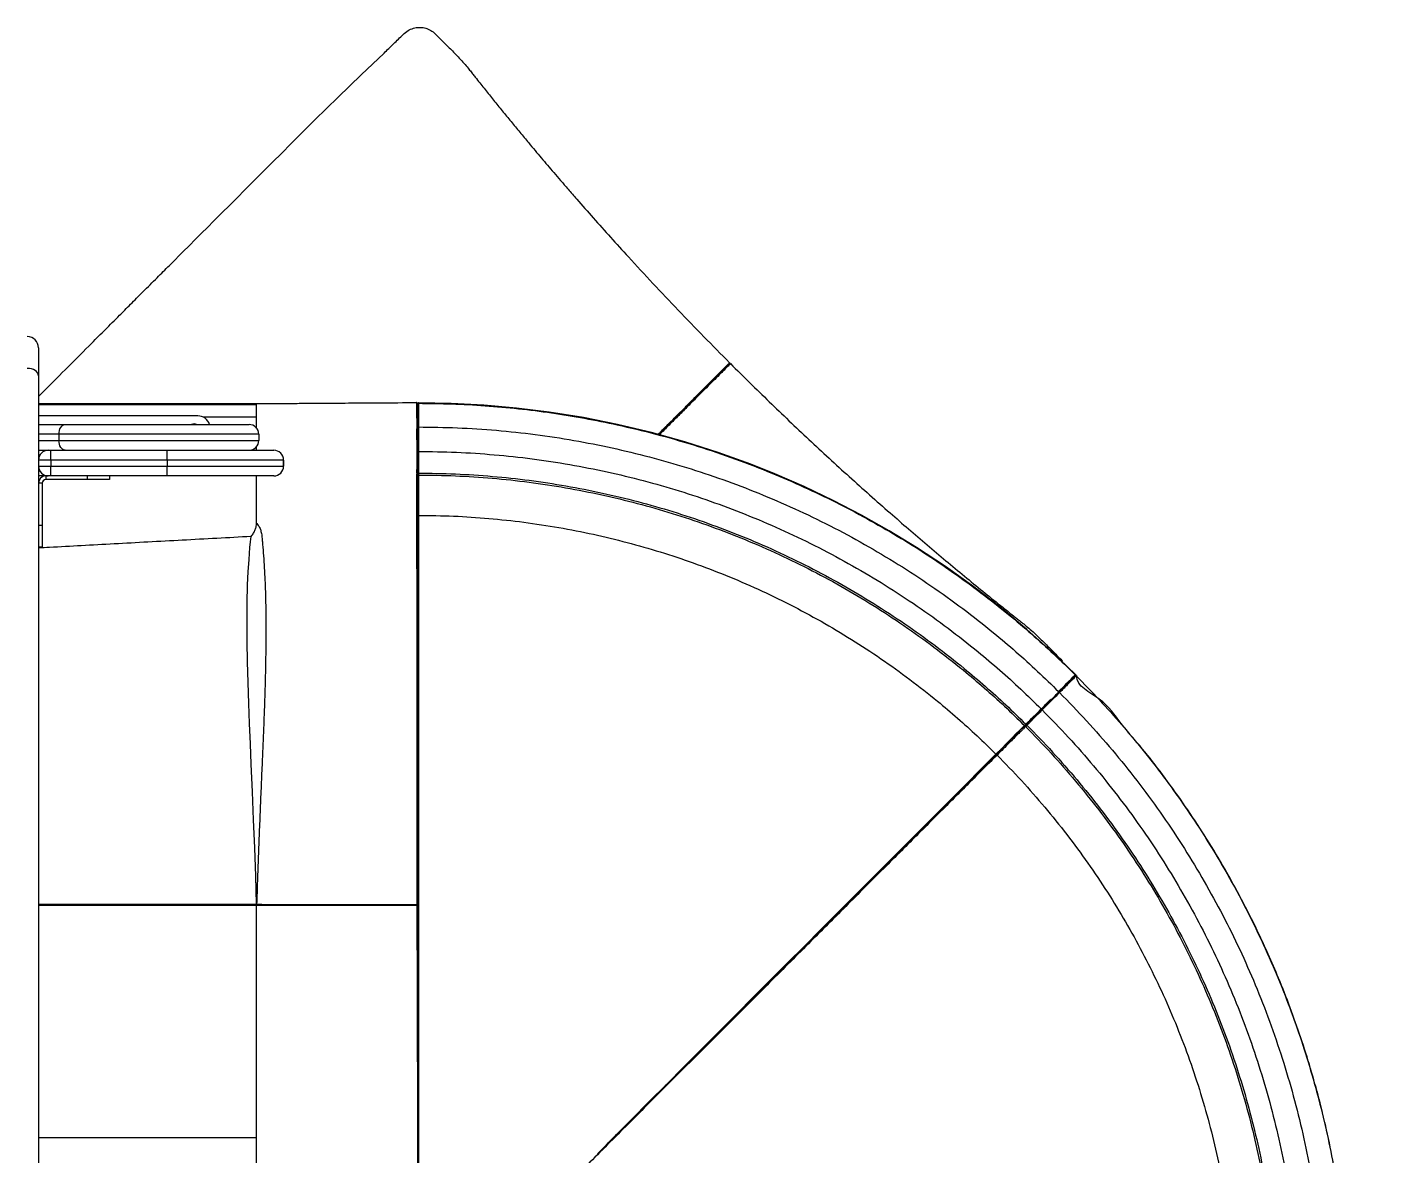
# Model space of a CAD drawing. Header units: millimetres. Extents: x -6600 to 7025, y -6221 to 3623.
# Drawn here: x 4447 to 5562, y -101 to 818 of the extents above; entities that cross this region are included whole.
import ezdxf

# ---------------------------------------------------------------- set-up
doc = ezdxf.new("R2010")
doc.units = ezdxf.units.MM
doc.layers.add('DIKOM_ОБЪЕКТ', color=7, linetype='Continuous')
doc.layers.add('DIKOM_РАЗМЕР_ЗОНА', color=7, linetype='Continuous')
doc.styles.add('style1', font='arial.ttf', dxfattribs={"width": 0.8})
doc.dimstyles.new('1-50', dxfattribs={"dimtxt": 300, "dimasz": 200, "dimexe": 100, "dimexo": 0, "dimgap": 100, "dimtad": 1, "dimtxsty": 'style1', "dimcen": 200, "dimclrd": 7, "dimclre": 7, "dimclrt": 7, "dimadec": 1, "dimazin": 2, "dimtfac": 1, "dimtmove": 0, "dimatfit": 2, "dimfxl": 0, "dimlwd": 25, "dimlwe": 18, "dimarcsym": 0})

# ---------------------------------------------------------------- blocks, each defined once
blk = doc.blocks.new('*D3')
at = {"layer": 'Defpoints', "color": 0, "transparency": 16777216}
for p in [(-5145.1, 52.6), (7022.2, -451), (7022.2, -6120.9)]:
    blk.add_point(p, dxfattribs=at)
at = {"layer": 'DIKOM_РАЗМЕР_ЗОНА', "color": 7, "lineweight": 18, "transparency": 16777216}
for p, q in [((-5145.1, 52.6), (-5145.1, -6220.9)), ((7022.2, -451), (7022.2, -6220.9))]:
    blk.add_line(p, q, dxfattribs=at)
at = {"layer": 'DIKOM_РАЗМЕР_ЗОНА', "color": 7, "lineweight": 25, "transparency": 16777216}
blk.add_line((-4945.1, -6120.9), (6822.2, -6120.9), dxfattribs=at)
at = {"layer": 'DIKOM_РАЗМЕР_ЗОНА', "color": 7, "transparency": 16777216}
for points in [[(-4945.1, -6087.6), (-4945.1, -6154.2), (-5145.1, -6120.9)], [(6822.2, -6087.6), (6822.2, -6154.2), (7022.2, -6120.9)]]:
    blk.add_solid(points, dxfattribs=at)
at = {"layer": 'DIKOM_РАЗМЕР_ЗОНА', "color": 7, "transparency": 16777216, "insert": (938.6, -5867.7), "char_height": 300, "attachment_point": 5, "style": 'style1'}
blk.add_mtext('12150', dxfattribs=at)

msp = doc.modelspace()

# ---------------------------------------------------------------- linework, layer by layer
at = {"layer": 'DIKOM_ОБЪЕКТ', "color": 7, "linetype": 'Continuous', "lineweight": 15}
for p, q in [((4455.689, 556.189), (4455.689, 533.442)), ((4455.689, 533.442), (4455.689, -330.186)), ((4633.69, 509.6), (4455.689, 509.56)), ((4633.69, 510.45), (4633.138, 510.45)), ((4633.69, 509.6), (4633.69, 510.45)), ((4765.69, 510.912), (4764.88, 510.185)), ((4765.69, 511.276), (4765.69, 510.912)), ((4585.689, 500.628), (4455.689, 500.628)), ((4455.689, 493.628), (4477.469, 493.628)), ((4477.469, 493.628), (4627.499, 493.628)), ((4633.69, 499.6), (4590.073, 499.6)), ((4765.69, 491.628), (4764.973, 491.627)), ((4765.69, 491.628), (4765.69, 471.628)), ((4472.397, 485.628), (4455.689, 485.628)), ((4455.689, 480.628), (4472.397, 480.628)), ((4472.397, 485.628), (4472.397, 480.628)), ((4635.499, 485.628), (4472.397, 485.628)), ((4472.397, 480.628), (4635.499, 480.628)), ((4635.499, 485.628), (4635.499, 480.628)), ((4455.689, 472.628), (4463.69, 472.628)), ((4463.69, 472.628), (4465.69, 472.628)), ((4465.69, 464.628), (4465.69, 472.628)), ((4465.69, 472.628), (4560.69, 472.628)), ((4560.69, 464.628), (4560.69, 472.628)), ((4560.69, 472.628), (4647.69, 472.628)), ((4765.69, 471.628), (4765.01, 471.627)), ((4465.69, 464.628), (4455.689, 464.628)), ((4455.689, 459.628), (4465.69, 459.628)), ((4465.69, 464.628), (4465.69, 459.628)), ((4560.69, 464.628), (4465.69, 464.628)), ((4465.69, 451.628), (4465.69, 459.628)), ((4465.69, 459.628), (4560.69, 459.628)), ((4560.69, 464.628), (4560.69, 459.628)), ((4655.689, 464.628), (4560.69, 464.628)), ((4560.69, 451.628), (4560.69, 459.628)), ((4560.69, 459.628), (4655.689, 459.628)), ((4655.689, 459.628), (4655.689, 464.628)), ((4655.689, 464.628), (4655.689, 459.628)), ((4461.69, 451.628), (4455.689, 451.628)), ((4461.69, 451.628), (4461.69, 448.628)), ((4463.69, 451.628), (4461.69, 451.628)), ((4495.689, 448.628), (4461.69, 448.628)), ((4465.69, 451.628), (4463.69, 451.628)), ((4560.69, 451.628), (4465.69, 451.628)), ((4495.689, 448.628), (4495.689, 451.628)), ((4513.69, 448.628), (4495.689, 448.628)), ((4513.69, 451.628), (4513.69, 448.628)), ((4647.69, 451.628), (4560.69, 451.628)), ((4764.359, 453.83), (4764.358, 453.879)), ((4765.69, 452.416), (4764.697, 453.307)), ((4765.69, 453.943), (4764.882, 454.667)), ((4765.69, 453.943), (4765.69, 452.416)), ((4458.69, 445.628), (4455.689, 445.628)), ((4458.69, 445.628), (4458.69, 411.628)), ((4455.689, 411.628), (4458.69, 411.628)), ((4458.69, 411.628), (4458.69, 393.628)), ((4458.69, 393.628), (4455.689, 393.628)), ((5302.584, 288.523), (5301.712, 288.57)), ((5288.949, 274.887), (5288.416, 275.418)), ((5274.807, 260.745), (5274.276, 261.273)), ((5274.279, 261.263), (5274.278, 261.264)), ((5261.221, 247.16), (5261.16, 248.297)), ((5262.301, 248.24), (5262.254, 249.116)), ((5237.653, 224.735), (5239.943, 226.992)), ((4633.438, 101.628), (4455.689, 101.628)), ((4455.689, 101.628), (4633.45, 101.628)), ((4633.449, 101.628), (4633.438, 101.628)), ((4633.465, 101.628), (4764.555, 101.628)), ((4764.555, 101.628), (4633.467, 101.628)), ((4633.677, 102.144), (4633.706, 102.144)), ((4765.056, 101.128), (4765.053, 101.123)), ((4633.69, -88.372), (4455.689, -88.372))]:
    msp.add_line(p, q, dxfattribs=at)
at = {"layer": 'DIKOM_ОБЪЕКТ', "color": 7, "linetype": 'Continuous', "lineweight": 15, "flags": 128}
for points in [[(4681.326, 742.266), (4700.319, 760.616), (4719.158, 778.817), (4737.676, 796.708)], [(4455.689, 533.442), (4455.515, 534.611), (4454.997, 535.735), (4454.156, 536.77), (4453.024, 537.678), (4451.646, 538.423), (4450.072, 538.977), (4448.365, 539.318), (4446.589, 539.433)], [(4633.138, 510.45), (4630.138, 510.45), (4618.138, 510.45), (4570.138, 510.451), (4455.689, 510.451)], [(5301.895, 289.725), (5282.412, 308.46), (5262.269, 326.496), (5241.503, 343.8), (5219.042, 361.166), (5195.94, 377.686), (5172.245, 393.328), (5150.005, 406.887), (5127.294, 419.685), (5104.153, 431.703), (5080.62, 442.918), (5056.735, 453.31), (5036.988, 461.179), (5010.283, 470.821), (4983.229, 479.461), (4955.878, 487.083), (4928.263, 493.675), (4900.41, 499.234), (4872.379, 503.747), (4845.832, 507.036), (4819.169, 509.389), (4792.439, 510.804), (4765.69, 511.276), (4765.69, 511.276)], [(4472.397, 485.628), (4472.494, 487.189), (4472.783, 488.69), (4473.251, 490.073), (4473.883, 491.285), (4474.651, 492.28), (4475.529, 493.019), (4476.479, 493.474), (4477.469, 493.628)], [(4477.469, 472.628), (4476.479, 472.782), (4475.529, 473.237), (4474.651, 473.976), (4473.883, 474.971), (4473.251, 476.184), (4472.783, 477.567), (4472.494, 479.067), (4472.397, 480.628)], [(4633.677, 102.144), (4633.018, 125.196), (4632.202, 148.256), (4631.278, 171.219), (4630.297, 193.98), (4629.308, 216.434), (4628.583, 233.149), (4627.895, 249.651), (4627.271, 265.889), (4626.693, 283.143), (4626.248, 300.056), (4625.965, 316.55), (4625.874, 332.544), (4626.006, 347.958), (4626.389, 362.712), (4626.862, 373.349), (4627.498, 383.567), (4628.293, 393.318), (4628.767, 397.861), (4629.192, 402.269), (4629.192, 402.269)], [(5301.638, 288.761), (5301.679, 288.803), (5301.904, 289.027)], [(5302.842, 288.78), (5302.697, 288.636), (5302.584, 288.523)], [(5288.949, 274.887), (5281.029, 266.968), (5274.807, 260.745)], [(5237.095, 224.707), (5237.095, 224.707), (5242.024, 229.661), (5246.419, 234.082), (5250.36, 238.051), (5253.682, 241.401), (5256.353, 244.101), (5258.343, 246.118), (5259.712, 247.525), (5260.269, 248.11), (5260.269, 248.11)], [(5262.301, 248.24), (5261.697, 247.635), (5261.221, 247.16)], [(4911.77, -101.322), (4925.823, -87.218), (4939.957, -73.036), (4954.134, -58.814), (4968.347, -44.56), (4982.613, -30.255), (4996.878, -15.953), (5011.105, -1.692), (5025.258, 12.493), (5039.291, 26.556), (5053.213, 40.508), (5067.041, 54.364), (5080.722, 68.07), (5094.219, 81.591), (5107.497, 94.894), (5123.939, 111.365), (5139.971, 127.423), (5155.545, 143.022), (5170.62, 158.123), (5185.155, 172.68), (5199.109, 186.657), (5212.443, 200.013), (5225.122, 212.714), (5237.095, 224.707), (5237.095, 224.707), (5237.095, 224.707)], [(5237.675, 224.713), (5237.671, 224.708), (5237.643, 224.678)], [(4455.689, 102.164), (4598.491, 102.147), (4633.677, 102.144)], [(4633.677, 102.144), (4633.674, 102.044), (4633.661, 101.948), (4633.639, 101.859), (4633.61, 101.78), (4633.573, 101.716), (4633.531, 101.668), (4633.486, 101.638), (4633.438, 101.628)], [(4633.706, 102.144), (4633.703, 102.044), (4633.69, 101.948), (4633.669, 101.859), (4633.639, 101.78), (4633.602, 101.716), (4633.56, 101.668), (4633.514, 101.638), (4633.467, 101.628)], [(4764.793, 102.079), (4764.785, 101.988), (4764.768, 101.903), (4764.745, 101.825), (4764.715, 101.758), (4764.68, 101.702), (4764.641, 101.662), (4764.599, 101.637), (4764.555, 101.628)], [(4764.555, 101.628), (4764.604, 101.617), (4764.652, 101.585), (4764.695, 101.534), (4764.732, 101.464), (4764.762, 101.38), (4764.783, 101.285), (4764.793, 101.184), (4764.793, 101.08)]]:
    msp.add_lwpolyline(points, dxfattribs=at)
at = {"layer": 'DIKOM_ОБЪЕКТ', "color": 7, "linetype": 'Continuous', "lineweight": 15}
for centre, radius, start, end in [((4446.59, 556.189), 9.1, 0, 90), ((4582.69, 489.628), 4.5, 62.733956, 117.266044), ((4585.69, 490.628), 10, 17.457603, 90), ((4627.499, 485.628), 8, 0, 90), ((4627.499, 480.628), 8, 270, 0), ((4463.69, 464.628), 8, 90, 180), ((4647.69, 464.628), 8, 0, 90), ((4463.69, 459.628), 8, 180, 270), ((4647.69, 459.628), 8, 270, 0), ((4461.69, 445.628), 6, 90, 180), ((4461.69, 445.628), 3, 90, 180), ((4942.899, 626.695), 492.36, 314.526014, 316.770301), ((5221.604, 208.932), 94.256, 44.853794, 45.081836), ((5034.313, 494.929), 334.566, 312.734617, 315.763048), ((5167.868, 155.26), 150.2, 44.890172, 45.031751), ((5396.847, 384.205), 173.596, 224.964559, 225.087363), ((5093.754, 416.147), 236.566, 314.739241, 315.108848), ((5260.62, 248.466), 0.5, 225.361886, 288.552107), ((5260.615, 248.472), 0.508, 288.849085, 321.545922), ((5237.387, 225.024), 0.431, 227.366181, 306.548755), ((4764.555, 102.128), 0.5, 270, 0.022736), ((4764.555, 101.128), 0.5, 0.024842, 90), ((4764.839, 102.549), 0.473, 264.430847, 297.111323), ((4764.827, 101.671), 0.593, 266.699086, 292.332288)]:
    msp.add_arc(centre, radius, start, end, dxfattribs=at)
for points, knots in [([(4737.676, 796.708), (4738.987, 797.974), (4741.601, 800.498), (4745.506, 804.277), (4749.405, 808.02), (4753.173, 811.745), (4757.021, 815.165), (4761.542, 817.086), (4766.125, 817.811), (4770.638, 817.387), (4774.898, 815.898), (4778.711, 813.356), (4781.849, 809.993), (4785.154, 806.75), (4788.454, 803.436), (4791.825, 800.066), (4795.437, 796.475), (4799.176, 792.535), (4802.829, 788.458), (4806.032, 784.675), (4808.672, 781.386), (4810.942, 778.502), (4812.378, 776.69), (4813.077, 775.81)], [0, 0, 0, 0, 0.0543546, 0.10840162, 0.16211999, 0.21549466, 0.26681041, 0.31434791, 0.3597457, 0.40400528, 0.44815526, 0.49307689, 0.53915791, 0.58501516, 0.63124709, 0.6786592, 0.72721641, 0.78320338, 0.84066938, 0.89049137, 0.93102657, 0.96647662, 1, 1, 1, 1]), ([(4813.077, 775.81), (4815.451, 772.825), (4820.094, 766.986), (4827.12, 758.248), (4834.156, 749.564), (4841.31, 740.812), (4848.523, 732.062), (4855.082, 724.171), (4860.923, 717.196), (4866.02, 711.146), (4871.113, 705.136), (4876.352, 698.99), (4881.944, 692.471), (4888.162, 685.269), (4897.048, 675.054), (4908.581, 661.948), (4922.627, 646.235), (4938.834, 628.389), (4957.232, 608.508), (4977.796, 586.781), (4998.635, 565.216), (5012.715, 551.047), (5019.72, 543.997)], [0, 0, 0, 0, 0.03682121, 0.07202632, 0.10825349, 0.14473551, 0.18117199, 0.21773433, 0.24380653, 0.26901201, 0.29412238, 0.31986016, 0.34698637, 0.37705008, 0.41172957, 0.47770599, 0.54561123, 0.61521189, 0.71046586, 0.80714034, 0.90404492, 1, 1, 1, 1]), ([(4552.498, 613.381), (4554.162, 615.047), (4557.493, 618.379), (4574.134, 635.032), (4602.25, 663.168), (4641.862, 702.769), (4668.133, 729.112), (4681.312, 742.253), (4681.326, 742.266)], [0, 0, 0, 0, 0.038782, 0.07758398, 0.38753886, 0.69361494, 0.99968962, 1, 1, 1, 1]), ([(4455.689, 516.456), (4457.356, 518.125), (4465.446, 526.23), (4479.933, 540.738), (4494.751, 555.577), (4504.798, 565.637), (4510.262, 571.109), (4515.889, 576.741), (4521.105, 581.964), (4526.097, 586.958), (4530.767, 591.635), (4535.798, 596.669), (4541.157, 602.031), (4546.763, 607.642), (4550.588, 611.47), (4552.498, 613.381)], [0, 0, 0, 0, 0.056224149, 0.272982985, 0.489739281, 0.55304843, 0.616393165, 0.679666204, 0.742876122, 0.784938649, 0.82712656, 0.869183456, 0.912743273, 0.956448941, 1, 1, 1, 1]), ([(4961.314, 485.568), (4961.922, 486.176), (4964.903, 489.157), (4970.186, 494.444), (4977.031, 501.291), (4983.644, 507.907), (4989.91, 514.176), (4996.02, 520.289), (5001.831, 526.102), (5007.205, 531.478), (5011.617, 535.891), (5015.095, 539.372), (5017.824, 542.1), (5019.088, 543.365), (5019.72, 543.997)], [0, 0, 0, 0, 0.02166817, 0.10626925, 0.19263797, 0.27943376, 0.36623091, 0.45259935, 0.55073512, 0.64918513, 0.74731843, 0.83148005, 0.91583957, 1, 1, 1, 1]), ([(5019.709, 543.28), (5019.255, 542.826), (5018.347, 541.917), (5016.518, 540.086), (5014.344, 537.912), (5011.68, 535.246), (5008.498, 532.063), (5004.722, 528.287), (5000.502, 524.064), (4995.65, 519.21), (4990.179, 513.736), (4984.003, 507.559), (4977.39, 500.941), (4970.496, 494.046), (4965.29, 488.835), (4962.41, 485.956), (4961.868, 485.413)], [0, 0, 0, 0, 0.062506265, 0.125011886, 0.188834617, 0.252655915, 0.325567655, 0.398481878, 0.473521337, 0.548563647, 0.633759957, 0.718959476, 0.80759405, 0.89623198, 0.98046076, 1, 1, 1, 1]), ([(4961.868, 485.413), (4963.831, 487.377), (4967.817, 491.365), (4973.723, 497.272), (4979.563, 503.116), (4985.169, 508.724), (4990.45, 514.007), (4995.429, 518.99), (5000.111, 523.673), (5004.397, 527.961), (5008.223, 531.787), (5011.612, 535.179), (5014.579, 538.148), (5016.845, 540.414), (5018.545, 542.115), (5019.321, 542.891), (5019.709, 543.28)], [0, 0, 0, 0, 0.07145267, 0.14511442, 0.22096991, 0.29682671, 0.37048203, 0.44413646, 0.51997174, 0.59580624, 0.66881036, 0.74180969, 0.81694461, 0.89208083, 0.94593761, 1, 1, 1, 1]), ([(5020.427, 543.291), (5020.035, 542.898), (5019.251, 542.114), (5017.317, 540.18), (5014.412, 537.272), (5010.156, 533.016), (5005.111, 527.969), (4999.303, 522.159), (4992.831, 515.684), (4985.791, 508.641), (4978.251, 501.098), (4970.447, 493.291), (4965.057, 487.899), (4962.419, 485.26)], [0, 0, 0, 0, 0.05451772, 0.10903702, 0.2077478, 0.30677346, 0.40548163, 0.50508823, 0.60501729, 0.70462534, 0.80425111, 0.9042031, 1, 1, 1, 1]), ([(5019.72, 543.997), (5019.755, 543.955), (5019.824, 543.869), (5019.869, 543.705), (5019.86, 543.536), (5019.803, 543.388), (5019.738, 543.312), (5019.709, 543.28)], [0, 0, 0, 0, 0.20669158, 0.41386673, 0.6234932, 0.83860968, 1, 1, 1, 1]), ([(5019.709, 543.28), (5019.755, 543.318), (5019.847, 543.393), (5020.022, 543.441), (5020.198, 543.43), (5020.336, 543.371), (5020.403, 543.312), (5020.427, 543.291)], [0, 0, 0, 0, 0.222799, 0.44545066, 0.66598, 0.8788186, 1, 1, 1, 1]), ([(5020.427, 543.291), (5030.929, 532.896), (5052.016, 512.024), (5084.359, 481.319), (5117.235, 451.05), (5144.456, 426.825), (5165.723, 408.342), (5180.88, 395.367), (5196.082, 382.544), (5211.231, 369.954), (5226.106, 357.775), (5240.03, 346.534), (5250.001, 338.592), (5256.339, 333.576), (5259.971, 330.72), (5264.07, 327.301), (5268.497, 323.383), (5272.929, 319.202), (5277.155, 314.947), (5281.215, 310.897), (5284.993, 307.118), (5288.339, 303.777), (5290.663, 301.447), (5291.406, 299.953), (5291.54, 299.683)], [0, 0, 0, 0, 0.12151376, 0.24398556, 0.36671651, 0.48900118, 0.54363677, 0.598423, 0.65307095, 0.70718665, 0.76040956, 0.81116663, 0.85434561, 0.86523493, 0.87763487, 0.89234057, 0.90912518, 0.92624292, 0.94243773, 0.95843112, 0.97343023, 0.98630805, 0.9975242, 1, 1, 1, 1]), ([(4687.455, 510.752), (4682.898, 510.721), (4673.783, 510.659), (4659.841, 510.576), (4646.458, 510.505), (4637.721, 510.467), (4633.69, 510.45)], [0, 0, 0, 0, 0.25928769, 0.51857602, 0.77785831, 1, 1, 1, 1]), ([(4633.69, 499.6), (4633.69, 500.247), (4633.69, 501.542), (4633.69, 503.411), (4633.69, 505.136), (4633.69, 506.655), (4633.69, 507.908), (4633.69, 508.844), (4633.69, 509.456), (4633.69, 509.552), (4633.69, 509.6)], [0, 0, 0, 0, 0.12500348, 0.24999908, 0.37499814, 0.50000036, 0.62500303, 0.74999613, 0.87499365, 1, 1, 1, 1]), ([(4764.343, 511.268), (4754.033, 511.202), (4742.484, 511.128), (4723.895, 511.004), (4708.575, 510.9), (4694.495, 510.801), (4687.455, 510.752)], [0, 0, 0, 0, 0.40227902, 0.45061563, 0.72531323, 1, 1, 1, 1]), ([(4764.358, 453.879), (4764.356, 453.887), (4764.352, 453.905), (4764.391, 454.072), (4764.478, 454.741), (4764.537, 455.929), (4764.6, 457.559), (4764.646, 459.606), (4764.684, 461.995), (4764.714, 464.661), (4764.702, 468.572), (4764.634, 473.74), (4764.595, 480.046), (4764.57, 486.361), (4764.607, 491.654), (4764.615, 495.907), (4764.59, 499.008), (4764.57, 501.897), (4764.54, 504.503), (4764.515, 506.74), (4764.484, 508.556), (4764.473, 509.902), (4764.419, 511.074), (4764.324, 511.597), (4764.313, 511.64), (4764.329, 511.281), (4764.344, 511.136), (4764.343, 511.222), (4764.343, 511.268)], [0, 0, 0, 0, 0.02071738, 0.0452359, 0.06970026, 0.09449382, 0.11928734, 0.14429446, 0.16930316, 0.1942846, 0.2192697, 0.27152137, 0.32407478, 0.37699181, 0.42974121, 0.45674728, 0.48374787, 0.51066983, 0.53758798, 0.56452259, 0.59145739, 0.61840156, 0.64534738, 0.71462373, 0.78415024, 0.85396268, 0.92362917, 1, 1, 1, 1]), ([(4764.343, 511.268), (4764.344, 511.268), (4764.463, 511.27), (4764.636, 511.218), (4764.81, 511.004), (4764.845, 510.849), (4764.845, 510.774), (4764.845, 510.774)], [0, 0, 0, 0, 0.00536069, 0.50188601, 0.81374255, 0.99911272, 1, 1, 1, 1]), ([(4764.356, 453.813), (4764.376, 453.811), (4764.449, 453.804), (4764.563, 453.847), (4764.676, 453.92), (4764.752, 454.003), (4764.8, 454.081), (4764.825, 454.145), (4764.837, 454.189), (4764.841, 454.21), (4764.843, 454.223), (4764.846, 454.234), (4764.846, 454.245), (4764.848, 454.255), (4764.848, 454.272), (4764.856, 454.355), (4764.885, 454.659), (4764.92, 455.282), (4764.955, 456.208), (4764.988, 457.416), (4765.015, 458.877), (4765.043, 460.565), (4765.065, 462.454), (4765.081, 464.52), (4765.076, 466.719), (4765.051, 468.977), (4765.013, 471.361), (4764.969, 474.156), (4764.96, 479.152), (4764.961, 484.806), (4764.97, 490.229), (4764.978, 493.461), (4764.971, 495.929), (4764.961, 498.162), (4764.95, 500.344), (4764.94, 502.41), (4764.93, 504.334), (4764.919, 506.059), (4764.914, 507.533), (4764.911, 508.711), (4764.916, 509.576), (4764.893, 510.112), (4764.865, 510.384), (4764.82, 510.549), (4764.828, 510.538), (4764.841, 510.392), (4764.819, 510.733), (4764.844, 510.621), (4764.844, 510.748), (4764.844, 510.774)], [0, 0, 0, 0, 0.00050042, 0.00183438, 0.00292033, 0.00384351, 0.00461072, 0.00520904, 0.0055647, 0.00577778, 0.00597162, 0.00625714, 0.00683355, 0.0085766, 0.01593062, 0.03681029, 0.0554106, 0.07502816, 0.09461671, 0.11414899, 0.13354441, 0.15273104, 0.17193536, 0.19137944, 0.21095467, 0.23030138, 0.24879488, 0.27056313, 0.30004884, 0.37346799, 0.41163135, 0.43542236, 0.45406876, 0.47382884, 0.49349052, 0.51365556, 0.53417737, 0.55485312, 0.57537994, 0.59554847, 0.61524754, 0.63442067, 0.6541939, 0.67157086, 0.68102799, 0.69266314, 0.70720295, 0.9394825, 1, 1, 1, 1]), ([(4765.69, 511.276), (4765.681, 511.27), (4765.664, 511.257), (4765.53, 511.139), (4765.3, 510.937), (4765.06, 510.723), (4764.883, 510.565), (4764.84, 510.526)], [0, 0, 0, 0, 0.19787456, 0.39583665, 0.59077601, 0.89982919, 1, 1, 1, 1]), ([(4765.69, 510.912), (4765.69, 510.83), (4765.69, 510.662), (4765.69, 509.549), (4765.69, 507.748), (4765.69, 505.239), (4765.69, 502.175), (4765.69, 498.75), (4765.69, 495.192), (4765.69, 492.793), (4765.69, 491.628)], [0, 0, 0, 0, 0.116705918, 0.240238177, 0.368788397, 0.500000029, 0.63121218, 0.759761118, 0.88329503, 1, 1, 1, 1]), ([(4765.69, 510.912), (4774.78, 510.817), (4792.963, 510.629), (4820.199, 509.104), (4847.368, 506.673), (4874.427, 503.249), (4901.351, 498.86), (4929.687, 493.188), (4959.364, 486.03), (4990.269, 477.176), (5020.775, 467.021), (5049.748, 455.994), (5077.201, 444.266), (5103.151, 432), (5128.621, 418.762), (5153.571, 404.57), (5177.968, 389.447), (5201.776, 373.412), (5224.958, 356.489), (5246.367, 339.591), (5266.064, 322.874), (5284.194, 306.53), (5295.823, 295.155), (5301.638, 289.467)], [0, 0, 0, 0, 0.0458342, 0.09167507, 0.13750643, 0.18334794, 0.22917843, 0.27501907, 0.32903545, 0.38305931, 0.43707489, 0.49110034, 0.53932961, 0.58756625, 0.63579747, 0.68403023, 0.73226595, 0.7804949, 0.82873236, 0.8769599, 0.91797843, 0.95898548, 1, 1, 1, 1]), ([(4633.69, 490.464), (4633.69, 490.514), (4633.69, 493.559), (4633.69, 496.605), (4633.69, 499.6)], [0, 0, 0, 0, 0.0164343, 1, 1, 1, 1]), ([(4765.69, 491.628), (4776.322, 491.496), (4797.585, 491.231), (4829.422, 489.092), (4861.14, 485.682), (4892.682, 480.881), (4923.799, 474.771), (4954.446, 467.378), (4984.566, 458.75), (5014.297, 448.852), (5043.778, 437.631), (5072.953, 425.075), (5101.746, 411.178), (5129.916, 396.05), (5157.403, 379.722), (5184.163, 362.219), (5210.137, 343.579), (5233.161, 325.508), (5253.402, 308.325), (5271.116, 292.354), (5282.477, 281.236), (5288.158, 275.676)], [0, 0, 0, 0, 0.0549855, 0.10996932, 0.16495699, 0.21993888, 0.27492869, 0.32892846, 0.38293705, 0.4369346, 0.49094351, 0.5460441, 0.60115515, 0.65625554, 0.71136767, 0.76646696, 0.8215786, 0.87667859, 0.91778986, 0.95889181, 1, 1, 1, 1]), ([(4633.69, 472.628), (4633.69, 472.633), (4633.69, 473.676), (4633.69, 474.718), (4633.69, 475.756)], [0, 0, 0, 0, 0.00451601, 1, 1, 1, 1]), ([(4765.69, 471.628), (4765.69, 470.56), (4765.69, 468.36), (4765.69, 465.096), (4765.69, 461.955), (4765.69, 459.145), (4765.69, 456.845), (4765.69, 455.193), (4765.69, 454.172), (4765.69, 454.018), (4765.69, 453.943)], [0, 0, 0, 0, 0.116703547, 0.240238024, 0.368790554, 0.49999885, 0.63121218, 0.759759513, 0.883294318, 1, 1, 1, 1]), ([(4765.69, 471.628), (4776.034, 471.499), (4796.723, 471.242), (4827.7, 469.161), (4858.56, 465.843), (4889.25, 461.172), (4919.526, 455.226), (4949.344, 448.034), (4978.65, 439.638), (5007.578, 430.009), (5036.262, 419.091), (5064.648, 406.873), (5092.664, 393.353), (5120.072, 378.633), (5146.816, 362.746), (5172.853, 345.717), (5198.125, 327.58), (5220.525, 309.999), (5240.215, 293.284), (5257.444, 277.751), (5268.495, 266.937), (5274.02, 261.53)], [0, 0, 0, 0, 0.05498734, 0.10997346, 0.16496455, 0.21994811, 0.27494029, 0.32894226, 0.38295241, 0.43695408, 0.49096494, 0.54606787, 0.60118258, 0.65628394, 0.71139827, 0.76649996, 0.82161404, 0.87671693, 0.91781541, 0.95890468, 1, 1, 1, 1]), ([(4633.69, 413.105), (4633.69, 415.685), (4633.69, 420.846), (4633.69, 427.626), (4633.69, 433.669), (4633.69, 438.977), (4633.69, 443.489), (4633.69, 447.154), (4633.69, 449.792), (4633.69, 451.279), (4633.69, 451.562), (4633.69, 451.628)], [0, 0, 0, 0, 0.117267312, 0.234535255, 0.351802959, 0.469070994, 0.592397774, 0.715725003, 0.839052089, 0.962379454, 1, 1, 1, 1]), ([(4764.793, 102.079), (4764.787, 109.709), (4764.774, 124.986), (4764.756, 147.708), (4764.738, 170.239), (4764.72, 192.492), (4764.702, 214.396), (4764.687, 234.849), (4764.672, 253.876), (4764.658, 272.908), (4764.643, 292.849), (4764.629, 313.533), (4764.615, 333.567), (4764.605, 352.885), (4764.596, 369.894), (4764.589, 384.851), (4764.581, 397.934), (4764.574, 410.41), (4764.572, 421.238), (4764.57, 430.08), (4764.557, 436.807), (4764.537, 442.427), (4764.512, 446.511), (4764.478, 449.188), (4764.443, 450.807), (4764.408, 451.827), (4764.382, 452.399), (4764.361, 452.936), (4764.362, 453.25), (4764.363, 453.513)], [0, 0, 0, 0, 0.04371282, 0.08752391, 0.13138469, 0.17524535, 0.21905628, 0.26276896, 0.30007374, 0.33737866, 0.38337547, 0.42945858, 0.47557052, 0.52165356, 0.56765039, 0.602404, 0.63718793, 0.67195016, 0.70667483, 0.73206414, 0.75757015, 0.78307643, 0.8084664, 0.82736457, 0.84630326, 0.86530026, 0.88431981, 0.90328633, 1, 1, 1, 1]), ([(4764.683, 454.369), (4764.686, 454.112), (4764.69, 453.803), (4764.697, 453.274), (4764.704, 452.7), (4764.712, 451.677), (4764.719, 450.054), (4764.726, 447.38), (4764.727, 443.365), (4764.729, 437.753), (4764.727, 432.421), (4764.724, 428.555), (4764.723, 427.404)], [0, 0, 0, 0, 0.34068239, 0.40938945, 0.47828841, 0.54710638, 0.61571214, 0.68417348, 0.7749962, 0.86581827, 0.96004761, 1, 1, 1, 1]), ([(4765.69, 453.943), (4775.78, 453.818), (4795.961, 453.566), (4826.177, 451.536), (4856.279, 448.3), (4886.215, 443.744), (4915.748, 437.944), (4944.833, 430.928), (4973.419, 422.739), (5001.636, 413.346), (5029.616, 402.696), (5057.305, 390.778), (5084.632, 377.591), (5111.367, 363.232), (5137.455, 347.736), (5162.852, 331.124), (5187.503, 313.433), (5209.329, 296.301), (5228.494, 280.036), (5245.238, 264.945), (5255.98, 254.441), (5261.35, 249.188)], [0, 0, 0, 0, 0.05501332, 0.11002623, 0.16504272, 0.22005232, 0.27507088, 0.32909676, 0.38313341, 0.43716008, 0.49119599, 0.54632431, 0.60146567, 0.65659236, 0.71173368, 0.76686173, 0.82200163, 0.87712909, 0.9180908, 0.95904248, 1, 1, 1, 1]), ([(4765.69, 452.416), (4775.758, 452.29), (4795.895, 452.04), (4826.045, 450.014), (4856.082, 446.784), (4885.953, 442.238), (4915.421, 436.451), (4944.443, 429.451), (4972.967, 421.279), (5001.123, 411.907), (5029.042, 401.28), (5056.671, 389.389), (5083.938, 376.229), (5110.616, 361.902), (5136.646, 346.439), (5161.988, 329.864), (5186.585, 312.211), (5208.364, 295.117), (5227.486, 278.889), (5244.193, 263.831), (5254.91, 253.351), (5260.269, 248.11)], [0, 0, 0, 0, 0.05501387, 0.11002705, 0.16504347, 0.22005399, 0.27507264, 0.3291005, 0.38313633, 0.43716404, 0.491201, 0.54633068, 0.60147012, 0.65659859, 0.71173979, 0.76686809, 0.82200881, 0.87713729, 0.91809698, 0.95904511, 1, 1, 1, 1]), ([(4765.69, 452.416), (4765.69, 452.251), (4765.69, 451.92), (4765.69, 450.148), (4765.69, 447.427), (4765.69, 443.676), (4765.69, 438.963), (4765.69, 433.318), (4765.69, 426.892), (4765.69, 421.941), (4765.69, 419.48)], [0, 0, 0, 0, 0.123403704, 0.248166209, 0.373849278, 0.500000028, 0.626149708, 0.751834273, 0.876597021, 1, 1, 1, 1]), ([(4765.058, 102.126), (4765.058, 102.604), (4765.051, 107.144), (4765.051, 115.694), (4765.044, 127.812), (4765.042, 139.93), (4765.036, 152.062), (4765.031, 164.15), (4765.028, 176.159), (4765.023, 188.082), (4765.019, 199.915), (4765.015, 211.65), (4765.012, 223.281), (4765.008, 234.802), (4765.004, 246.208), (4765, 257.492), (4764.996, 268.639), (4764.992, 279.633), (4764.99, 290.463), (4764.986, 301.125), (4764.983, 311.621), (4764.98, 321.944), (4764.977, 332.089), (4764.974, 342.049), (4764.973, 351.819), (4764.969, 361.394), (4764.968, 370.767), (4764.966, 379.934), (4764.965, 388.888), (4764.964, 397.653), (4764.956, 405.882), (4764.951, 413.206), (4764.947, 418.991), (4764.948, 423.595), (4764.948, 426.009), (4764.949, 427.186)], [0, 0, 0, 0, 0.003780389, 0.035907838, 0.067874212, 0.100231323, 0.132793937, 0.165344931, 0.197888113, 0.230427706, 0.262967702, 0.295512409, 0.328065335, 0.360630477, 0.393212705, 0.425816879, 0.45844692, 0.491033062, 0.523550056, 0.556056525, 0.588555292, 0.621049598, 0.65354223, 0.686035948, 0.718533601, 0.751037553, 0.783550231, 0.816073908, 0.848612076, 0.881163376, 0.914064898, 0.942836443, 0.967397059, 0.984108444, 1, 1, 1, 1]), ([(4629.192, 402.269), (4629.917, 403.206), (4631.367, 405.081), (4632.721, 407.876), (4633.552, 410.581), (4633.644, 412.262), (4633.69, 413.105)], [0, 0, 0, 0, 0.25024982, 0.50113447, 0.74996089, 1, 1, 1, 1]), ([(4633.69, 413.105), (4633.69, 413.105), (4633.69, 413.105), (4636.108, 409.984), (4637.09, 407.355), (4637.955, 403.631), (4638.25, 399.792), (4638.675, 394.126), (4639.378, 386.561), (4639.999, 376.762), (4640.579, 365.304), (4641.016, 351.979), (4641.258, 336.63), (4641.284, 320.602), (4641.114, 303.988), (4640.768, 286.881), (4640.271, 269.736), (4639.66, 252.63), (4638.979, 235.636), (4638.215, 217.865), (4637.412, 199.328), (4636.603, 180.053), (4635.814, 160.633), (4635.062, 141.133), (4634.348, 121.619), (4633.92, 108.63), (4633.706, 102.144)], [0, 0, 0, 0, 0.000000333, 0.015742148, 0.031474376, 0.048963743, 0.066503075, 0.084044851, 0.123417574, 0.162812883, 0.202187343, 0.255550993, 0.309098665, 0.362751164, 0.416416899, 0.469994867, 0.523378983, 0.573157965, 0.622971163, 0.672754503, 0.727178906, 0.781716475, 0.836328797, 0.890960914, 0.945544696, 1, 1, 1, 1]), ([(4765.69, 419.48), (4765.69, 414.623), (4765.69, 404.836), (4765.69, 389.071), (4765.69, 372.387), (4765.69, 354.729), (4765.69, 336.146), (4765.69, 316.669), (4765.69, 296.346), (4765.69, 275.228), (4765.69, 253.378), (4765.69, 230.864), (4765.69, 207.762), (4765.69, 184.155), (4765.69, 160.129), (4765.69, 135.777), (4765.69, 111.193), (4765.69, 86.473), (4765.69, 61.714), (4765.69, 37.012), (4765.69, 12.463), (4765.69, -11.844), (4765.69, -35.682), (4765.69, -58.975), (4765.69, -81.658), (4765.69, -103.804), (4765.69, -125.358), (4765.69, -146.254), (4765.69, -166.491), (4765.69, -179.51), (4765.69, -185.971)], [0, 0, 0, 0, 0.0333726, 0.06725857, 0.10163256, 0.13646659, 0.17172949, 0.20738763, 0.24340452, 0.27974136, 0.31635695, 0.35320809, 0.39025001, 0.42743612, 0.46471908, 0.50205066, 0.5393822, 0.57666516, 0.6138513, 0.65089315, 0.68774433, 0.7243599, 0.76069672, 0.79607996, 0.83111758, 0.86577502, 0.90002027, 0.93382361, 0.96715829, 1, 1, 1, 1]), ([(4765.69, 419.48), (4775.285, 419.36), (4794.475, 419.122), (4823.209, 417.191), (4851.833, 414.114), (4880.301, 409.781), (4908.384, 404.266), (4936.042, 397.594), (4963.225, 389.807), (4990.058, 380.875), (5016.665, 370.748), (5042.995, 359.415), (5068.981, 346.874), (5094.405, 333.22), (5119.212, 318.484), (5143.363, 302.688), (5166.804, 285.865), (5187.568, 269.567), (5205.807, 254.087), (5221.752, 239.714), (5231.98, 229.709), (5237.095, 224.707)], [0, 0, 0, 0, 0.05500374, 0.1100054, 0.16501295, 0.22001217, 0.27502159, 0.32903758, 0.38306402, 0.43708141, 0.49110885, 0.54622661, 0.60135816, 0.6564748, 0.7116066, 0.76672342, 0.8218539, 0.8769722, 0.917986, 0.95898939, 1, 1, 1, 1]), ([(4629.192, 402.269), (4619.877, 401.745), (4601.161, 400.693), (4573.119, 399.18), (4545.206, 397.688), (4517.75, 396.219), (4491.001, 394.771), (4470.404, 393.639), (4458.714, 392.973), (4455.689, 392.801)], [0, 0, 0, 0, 0.16153244, 0.32454088, 0.48649073, 0.64530017, 0.79960677, 0.94814975, 1, 1, 1, 1]), ([(5288.423, 275.411), (5288.768, 275.755), (5289.66, 276.647), (5291.116, 278.105), (5292.755, 279.749), (5294.342, 281.345), (5295.831, 282.841), (5297.194, 284.215), (5298.409, 285.441), (5299.456, 286.503), (5300.318, 287.377), (5300.978, 288.053), (5301.428, 288.525), (5301.611, 288.716), (5301.659, 288.779), (5301.674, 288.798)], [0, 0, 0, 0, 0.050084014, 0.129773943, 0.213679381, 0.296962243, 0.380295262, 0.464012137, 0.547198112, 0.630863769, 0.714236837, 0.797566438, 0.881458874, 0.963107665, 1, 1, 1, 1]), ([(5302.584, 288.523), (5302.526, 288.465), (5302.407, 288.346), (5301.621, 287.559), (5300.347, 286.286), (5298.574, 284.512), (5296.406, 282.345), (5293.984, 279.923), (5291.468, 277.407), (5289.773, 275.711), (5288.949, 274.887)], [0, 0, 0, 0, 0.11670441, 0.2402376, 0.36879086, 0.49999841, 0.63122425, 0.75977508, 0.88330844, 1, 1, 1, 1]), ([(5302.842, 288.78), (5302.831, 288.782), (5302.81, 288.785), (5302.632, 288.797), (5302.327, 288.815), (5301.98, 288.836), (5301.716, 288.85), (5301.631, 288.855)], [0, 0, 0, 0, 0.18915926, 0.3781657, 0.56452794, 0.85985474, 1, 1, 1, 1]), ([(5301.638, 289.468), (5301.64, 289.47), (5301.651, 289.481), (5301.696, 289.526), (5301.781, 289.61), (5301.855, 289.685), (5301.895, 289.725)], [0, 0, 0, 0, 0.02326865, 0.124741723, 0.530634318, 1, 1, 1, 1]), ([(5301.638, 289.467), (5301.638, 289.467), (5301.638, 289.467), (5301.638, 289.467), (5301.638, 289.468)], [0, 0, 0, 0, 0.00144699, 1, 1, 1, 1]), ([(5301.781, 289.065), (5301.782, 289.111), (5301.785, 289.208), (5301.736, 289.351), (5301.671, 289.429), (5301.638, 289.468)], [0, 0, 0, 0, 0.31335529, 0.656491252, 1, 1, 1, 1]), ([(5301.671, 288.801), (5301.696, 288.834), (5301.751, 288.908), (5301.787, 289.05), (5301.784, 289.202), (5301.736, 289.349), (5301.672, 289.427), (5301.639, 289.466)], [0, 0, 0, 0, 0.17110723, 0.37832312, 0.58566336, 0.79300372, 1, 1, 1, 1]), ([(5301.895, 289.725), (5301.896, 289.724), (5301.982, 289.651), (5302.063, 289.485), (5302.035, 289.228), (5301.966, 289.073), (5301.904, 289.027), (5301.904, 289.027)], [0, 0, 0, 0, 0.00531206, 0.47965237, 0.80341546, 0.99796666, 1, 1, 1, 1]), ([(5302.584, 288.523), (5308.946, 282.028), (5321.669, 269.037), (5339.851, 248.701), (5357.342, 227.77), (5374.056, 206.216), (5389.989, 184.074), (5406.015, 160.027), (5421.938, 133.98), (5437.532, 105.867), (5451.921, 77.114), (5464.612, 48.831), (5475.73, 21.125), (5485.406, -5.898), (5494.056, -33.268), (5501.663, -60.946), (5508.22, -88.89), (5513.717, -117.064), (5518.143, -145.423), (5521.332, -172.51), (5523.439, -198.258), (5524.703, -222.635), (5524.882, -238.902), (5524.972, -247.036)], [0, 0, 0, 0, 0.04583468, 0.09167539, 0.13750552, 0.18334819, 0.22917767, 0.27501888, 0.32903455, 0.38306015, 0.43707491, 0.49110093, 0.53932876, 0.58756553, 0.63579697, 0.68403019, 0.7322652, 0.78049514, 0.82873283, 0.87696014, 0.91797821, 0.95898561, 1, 1, 1, 1]), ([(5525.336, -247.035), (5525.228, -238.024), (5525.011, -220.001), (5523.465, -193.004), (5520.991, -165.625), (5517.44, -137.903), (5512.786, -109.886), (5507.248, -82.826), (5500.921, -56.742), (5493.913, -31.632), (5486.045, -6.771), (5477.336, 17.8), (5468.377, 40.563), (5458.406, 63.745), (5447.346, 87.301), (5434.326, 112.542), (5420.372, 137.28), (5405.495, 161.475), (5389.751, 185.109), (5373.361, 207.651), (5356.841, 229.312), (5338.658, 249.374), (5324.47, 270.975), (5302.842, 279.586), (5302.842, 288.78), (5302.842, 288.78)], [0, 0, 0, 0, 0.04540889, 0.09083139, 0.13624023, 0.18393729, 0.23165006, 0.27934685, 0.323105, 0.36689907, 0.41070579, 0.45449998, 0.49825757, 0.53396881, 0.58166624, 0.62937852, 0.67707569, 0.72477287, 0.77248582, 0.82018235, 0.86512325, 0.91009076, 0.9550592, 0.9999999, 1, 1, 1, 1]), ([(5274.02, 261.53), (5275.23, 262.697), (5277.65, 265.032), (5281.743, 270.003), (5288.158, 272.346), (5288.158, 275.676), (5288.158, 275.676)], [0, 0, 0, 0, 0.25020736, 0.50044, 0.99999702, 1, 1, 1, 1]), ([(5274.283, 261.267), (5276.906, 263.911), (5280.897, 267.935), (5285.652, 272.561), (5287.653, 274.727), (5288.404, 275.387), (5288.426, 275.406)], [0, 0, 0, 0, 0.55862411, 0.8499551, 0.99561743, 1, 1, 1, 1]), ([(5288.949, 274.887), (5296.373, 267.276), (5311.221, 252.053), (5332.221, 228.028), (5352.237, 203.189), (5371.147, 177.491), (5388.829, 151.166), (5405.272, 124.269), (5420.468, 96.87), (5434.493, 68.848), (5447.406, 40.068), (5459.156, 10.559), (5469.69, -19.627), (5478.912, -50.244), (5486.801, -81.226), (5493.349, -112.524), (5498.533, -144.071), (5502.036, -173.13), (5504.199, -199.593), (5505.432, -223.412), (5505.603, -239.307), (5505.689, -247.255)], [0, 0, 0, 0, 0.05498506, 0.10996913, 0.16495694, 0.21993907, 0.27492813, 0.3289275, 0.38293593, 0.43693478, 0.49094385, 0.54604388, 0.60115555, 0.65625502, 0.71136697, 0.76646659, 0.82157849, 0.87667829, 0.9177902, 0.95889154, 1, 1, 1, 1]), ([(5262.011, 249.146), (5262.032, 249.164), (5262.088, 249.212), (5262.329, 249.433), (5262.814, 249.899), (5263.52, 250.585), (5264.419, 251.465), (5265.488, 252.518), (5266.72, 253.737), (5268.088, 255.092), (5269.567, 256.564), (5271.136, 258.125), (5272.717, 259.701), (5273.773, 260.756), (5274.279, 261.263)], [0, 0, 0, 0, 0.04944718, 0.1336499, 0.22345995, 0.31103207, 0.39763495, 0.48491341, 0.57145896, 0.65817469, 0.74562214, 0.83245937, 0.91954837, 1, 1, 1, 1]), ([(5274.807, 260.745), (5274.051, 259.989), (5272.496, 258.434), (5270.188, 256.126), (5267.966, 253.905), (5265.979, 251.918), (5264.353, 250.292), (5263.186, 249.124), (5262.463, 248.402), (5262.354, 248.293), (5262.301, 248.24)], [0, 0, 0, 0, 0.11670502, 0.2402444, 0.36880413, 0.50001525, 0.63121883, 0.75975978, 0.88329972, 1, 1, 1, 1]), ([(5274.016, 261.526), (5274.018, 261.527), (5274.02, 261.528), (5274.02, 261.53), (5274.02, 261.53)], [0, 0, 0, 0, 0.98872945, 1, 1, 1, 1]), ([(5274.807, 260.745), (5282.03, 253.339), (5296.477, 238.528), (5316.909, 215.152), (5336.385, 190.985), (5354.783, 165.981), (5371.987, 140.368), (5387.986, 114.198), (5402.771, 87.539), (5416.418, 60.275), (5428.98, 32.272), (5440.413, 3.561), (5450.663, -25.809), (5459.636, -55.599), (5467.312, -85.743), (5473.681, -116.196), (5478.727, -146.89), (5482.133, -175.161), (5484.24, -200.903), (5485.436, -224.07), (5485.605, -239.53), (5485.689, -247.261)], [0, 0, 0, 0, 0.05498773, 0.10997365, 0.16496452, 0.21994882, 0.27494027, 0.32894196, 0.38295245, 0.43695382, 0.49096491, 0.54606738, 0.60118168, 0.65628364, 0.71139785, 0.76649964, 0.82161421, 0.87671622, 0.91781565, 0.95890422, 1, 1, 1, 1]), ([(5261.221, 247.16), (5261.104, 247.043), (5260.87, 246.81), (5259.618, 245.556), (5257.693, 243.632), (5255.041, 240.98), (5251.708, 237.647), (5247.717, 233.656), (5243.173, 229.111), (5239.673, 225.611), (5237.932, 223.871)], [0, 0, 0, 0, 0.12340379, 0.2481656, 0.37385103, 0.50000068, 0.62615161, 0.75183466, 0.87659564, 1, 1, 1, 1]), ([(5260.867, 248.25), (5260.787, 248.168), (5260.561, 247.936), (5259.317, 246.691), (5257.3, 244.666), (5254.626, 241.987), (5251.277, 238.631), (5247.278, 234.628), (5243.498, 230.842), (5240.887, 228.229), (5239.954, 227.296)], [0, 0, 0, 0, 0.08290456, 0.23429996, 0.3715796, 0.50886016, 0.65012675, 0.79139931, 0.925506, 1, 1, 1, 1]), ([(5260.771, 248.023), (5260.841, 248.047), (5260.98, 248.095), (5260.996, 248.14), (5261.342, 248.325), (5261.689, 248.749), (5262.031, 249.168)], [0, 0, 0, 0, 0.01255904, 0.02502867, 0.03724393, 1, 1, 1, 1]), ([(5261.221, 247.16), (5268.252, 239.952), (5282.314, 225.535), (5302.2, 202.783), (5321.156, 179.261), (5339.064, 154.925), (5355.809, 129.995), (5371.38, 104.523), (5385.772, 78.576), (5399.054, 52.039), (5411.281, 24.783), (5422.409, -3.162), (5432.385, -31.748), (5441.118, -60.743), (5448.59, -90.083), (5454.79, -119.723), (5459.7, -149.598), (5463.012, -177.085), (5465.059, -202.082), (5466.224, -224.543), (5466.392, -239.531), (5466.475, -247.027)], [0, 0, 0, 0, 0.05501477, 0.11002701, 0.16504369, 0.22005509, 0.27507306, 0.32910044, 0.38313737, 0.43716443, 0.49120147, 0.54633033, 0.60147099, 0.6565993, 0.7117403, 0.76686855, 0.82200936, 0.87713777, 0.91809678, 0.95904488, 1, 1, 1, 1]), ([(5261.35, 249.188), (5261.349, 249.188), (5261.349, 249.188), (5261.35, 249.188), (5261.35, 249.188)], [0, 0, 0, 0, 0.49994211, 1, 1, 1, 1]), ([(5262.007, 249.15), (5262.004, 249.148), (5261.962, 249.104), (5261.848, 249.059), (5261.682, 249.034), (5261.533, 249.066), (5261.422, 249.123), (5261.372, 249.168), (5261.35, 249.188)], [0, 0, 0, 0, 0.01715808, 0.25111028, 0.48574872, 0.71934292, 0.87439653, 1, 1, 1, 1]), ([(5262.301, 248.24), (5269.347, 241.016), (5283.439, 226.568), (5303.37, 203.767), (5322.367, 180.193), (5340.313, 155.804), (5357.096, 130.82), (5372.7, 105.292), (5387.124, 79.288), (5400.434, 52.694), (5412.688, 25.379), (5423.841, -2.627), (5433.838, -31.276), (5442.59, -60.334), (5450.078, -89.738), (5456.291, -119.442), (5461.214, -149.383), (5464.532, -176.931), (5466.583, -201.983), (5467.752, -224.494), (5467.919, -239.517), (5468.003, -247.029)], [0, 0, 0, 0, 0.05501343, 0.11002559, 0.16504153, 0.2200524, 0.27507037, 0.32909695, 0.38313345, 0.43715976, 0.49119653, 0.54632505, 0.60146485, 0.65659264, 0.71173315, 0.76686085, 0.82200134, 0.87712921, 0.91809103, 0.959042, 1, 1, 1, 1]), ([(5237.932, 223.871), (5234.498, 220.437), (5227.577, 213.516), (5216.43, 202.369), (5204.632, 190.571), (5192.146, 178.085), (5179.006, 164.945), (5165.234, 151.173), (5150.863, 136.802), (5135.931, 121.869), (5120.48, 106.419), (5104.561, 90.499), (5088.225, 74.164), (5071.532, 57.471), (5054.543, 40.482), (5037.324, 23.263), (5019.94, 5.879), (5002.461, -11.601), (4984.953, -29.108), (4967.487, -46.575), (4950.127, -63.934), (4932.94, -81.122), (4916.083, -97.977), (4899.614, -114.448), (4883.575, -130.487), (4867.915, -146.147), (4852.673, -161.387), (4837.898, -176.164), (4823.587, -190.473), (4814.382, -199.679), (4809.813, -204.248)], [0, 0, 0, 0, 0.0333723, 0.06725823, 0.1016323, 0.1364663, 0.17172922, 0.20738748, 0.24340479, 0.27974133, 0.3163573, 0.35320771, 0.39024986, 0.42743638, 0.46471959, 0.50205113, 0.53938254, 0.57666475, 0.61385136, 0.65089328, 0.68774415, 0.72435965, 0.76069721, 0.79607971, 0.83111714, 0.8657748, 0.9000207, 0.93382348, 0.96715876, 1, 1, 1, 1]), ([(5220.815, 207.835), (5220.939, 207.96), (5222.858, 209.885), (5226.566, 213.538), (5231.588, 218.355), (5235.325, 222.046), (5237.142, 224.062), (5237.672, 224.649)], [0, 0, 0, 0, 0.02109858, 0.32558434, 0.64517081, 0.8966571, 1, 1, 1, 1]), ([(5237.932, 223.871), (5244.633, 217.001), (5258.033, 203.263), (5276.986, 181.58), (5295.051, 159.163), (5312.116, 135.97), (5328.074, 112.212), (5342.914, 87.938), (5356.629, 63.21), (5369.286, 37.92), (5380.94, 11.946), (5391.544, -14.687), (5401.052, -41.929), (5409.375, -69.561), (5416.494, -97.522), (5422.403, -125.769), (5427.083, -154.24), (5430.241, -180.447), (5432.192, -204.29), (5433.304, -225.728), (5433.461, -240.034), (5433.54, -247.188)], [0, 0, 0, 0, 0.05500397, 0.11000612, 0.16501278, 0.2200131, 0.27502082, 0.32903839, 0.3830653, 0.43708158, 0.49110885, 0.54622719, 0.60135786, 0.6564758, 0.71160625, 0.76672418, 0.82185473, 0.87697275, 0.91798674, 0.9589898, 1, 1, 1, 1]), ([(4912.077, -101.246), (4913.61, -99.709), (4918.014, -95.294), (4925.336, -87.96), (4934.03, -79.248), (4942.759, -70.502), (4951.514, -61.733), (4960.286, -52.946), (4969.067, -44.152), (4977.848, -35.358), (4986.622, -26.572), (4995.381, -17.803), (5004.117, -9.057), (5012.822, -0.342), (5021.487, 8.333), (5030.107, 16.963), (5038.69, 25.555), (5047.241, 34.115), (5055.764, 42.645), (5064.248, 51.137), (5072.686, 59.584), (5081.071, 67.977), (5089.395, 76.308), (5097.649, 84.571), (5105.827, 92.754), (5113.918, 100.853), (5121.915, 108.857), (5129.812, 116.76), (5137.6, 124.554), (5145.271, 132.232), (5152.82, 139.787), (5160.239, 147.213), (5167.527, 154.508), (5174.699, 161.684), (5181.752, 168.745), (5188.688, 175.685), (5195.487, 182.491), (5202.148, 189.155), (5208.657, 195.669), (5214.897, 201.913), (5218.884, 205.903), (5220.815, 207.835)], [0, 0, 0, 0, 0.01388634, 0.03987302, 0.06588466, 0.09191628, 0.11796154, 0.14401262, 0.17006079, 0.19609962, 0.22212145, 0.24812022, 0.27409001, 0.30002364, 0.32591683, 0.35175047, 0.37756413, 0.40343823, 0.4293653, 0.45533756, 0.48134844, 0.50739247, 0.53345956, 0.55954249, 0.58563498, 0.61172417, 0.6378031, 0.66386385, 0.68989824, 0.71589841, 0.74185784, 0.7677698, 0.79362736, 0.81949108, 0.84546992, 0.87147345, 0.89749223, 0.92352044, 0.94954814, 0.9755663, 1, 1, 1, 1]), ([(4633.69, 101.145), (4633.397, 101.145), (4631.934, 101.145), (4625.789, 101.146), (4601.208, 101.148), (4543.337, 101.154), (4490.149, 101.162), (4455.689, 101.167)], [0, 0, 0, 0, 0.00493385, 0.02466097, 0.10356974, 0.41921196, 1, 1, 1, 1]), ([(4633.45, 101.628), (4633.481, 101.621), (4633.542, 101.607), (4633.62, 101.496), (4633.676, 101.336), (4633.685, 101.209), (4633.69, 101.145)], [0, 0, 0, 0, 0.24988825, 0.49973278, 0.74986355, 1, 1, 1, 1]), ([(4633.69, -88.372), (4633.69, -80.881), (4633.69, -65.89), (4633.69, -42.789), (4633.69, -19.313), (4633.69, 4.469), (4633.69, 28.466), (4633.69, 52.603), (4633.69, 76.838), (4633.69, 93.052), (4633.69, 101.145)], [0, 0, 0, 0, 0.12554308, 0.25122189, 0.37693671, 0.50258332, 0.62743523, 0.75201556, 0.87623137, 1, 1, 1, 1]), ([(4764.793, 101.08), (4764.501, 101.08), (4763.038, 101.081), (4756.895, 101.084), (4732.32, 101.096), (4702.112, 101.111), (4664.554, 101.13), (4645.72, 101.139), (4633.69, 101.145)], [0, 0, 0, 0, 0.00669329, 0.03347089, 0.14058651, 0.56904927, 0.72471493, 1, 1, 1, 1]), ([(4633.706, 102.144), (4633.999, 102.144), (4635.462, 102.143), (4641.609, 102.14), (4666.198, 102.128), (4708.43, 102.107), (4745.978, 102.088), (4764.793, 102.079)], [0, 0, 0, 0, 0.00669987, 0.03349376, 0.14067493, 0.5694001, 1, 1, 1, 1]), ([(4765.055, 3.079), (4765.035, 9.178), (4764.995, 21.846), (4764.931, 41.143), (4764.873, 60.907), (4764.821, 80.909), (4764.803, 94.271), (4764.793, 101.08)], [0, 0, 0, 0, 0.187002945, 0.388368152, 0.589730485, 0.790925473, 1, 1, 1, 1]), ([(4765.205, 3.056), (4765.202, 4.639), (4765.192, 10.347), (4765.174, 20.214), (4765.154, 32.647), (4765.132, 45.094), (4765.113, 57.533), (4765.093, 69.944), (4765.077, 82.308), (4765.065, 92.702), (4765.061, 98.957), (4765.059, 101.123)], [0, 0, 0, 0, 0.04856566, 0.17514218, 0.30186047, 0.42861127, 0.55525123, 0.68167191, 0.80776704, 0.93343264, 1, 1, 1, 1]), ([(4765.414, -185.876), (4765.413, -182.013), (4765.411, -173.999), (4765.385, -159.019), (4765.344, -140.846), (4765.29, -119.613), (4765.242, -98.016), (4765.219, -77.078), (4765.204, -56.881), (4765.167, -37.489), (4765.117, -17.952), (4765.08, -4.414), (4765.056, 2.616), (4765.055, 3.079)], [0, 0, 0, 0, 0.06615686, 0.13727582, 0.25177457, 0.36640157, 0.48103249, 0.5955365, 0.69486012, 0.79426473, 0.8936691, 0.99299238, 1, 1, 1, 1]), ([(4633.69, -152.044), (4633.69, -146.962), (4633.69, -136.787), (4633.69, -121.012), (4633.69, -104.906), (4633.69, -93.886), (4633.69, -88.372)], [0, 0, 0, 0, 0.24921079, 0.49899216, 0.74928143, 1, 1, 1, 1])]:
    msp.add_open_spline(points, degree=3, knots=knots, dxfattribs=at)

# ---------------------------------------------------------------- dimensions: what is measured, and where the dimension line sits
at = {"layer": 'DIKOM_РАЗМЕР_ЗОНА'}
dim = msp.add_linear_dim(base=(7022.219, -6120.906), p1=(-5145.086, 52.645), p2=(7022.219, -451.033), text='12150', dimstyle='1-50', dxfattribs=at)
dim.commit()
dim.dimension.update_dxf_attribs({"geometry": '*D3', "text_midpoint": (938.567, -6120.906), "dimtype": 160})

doc.saveas('drawing.dxf')
